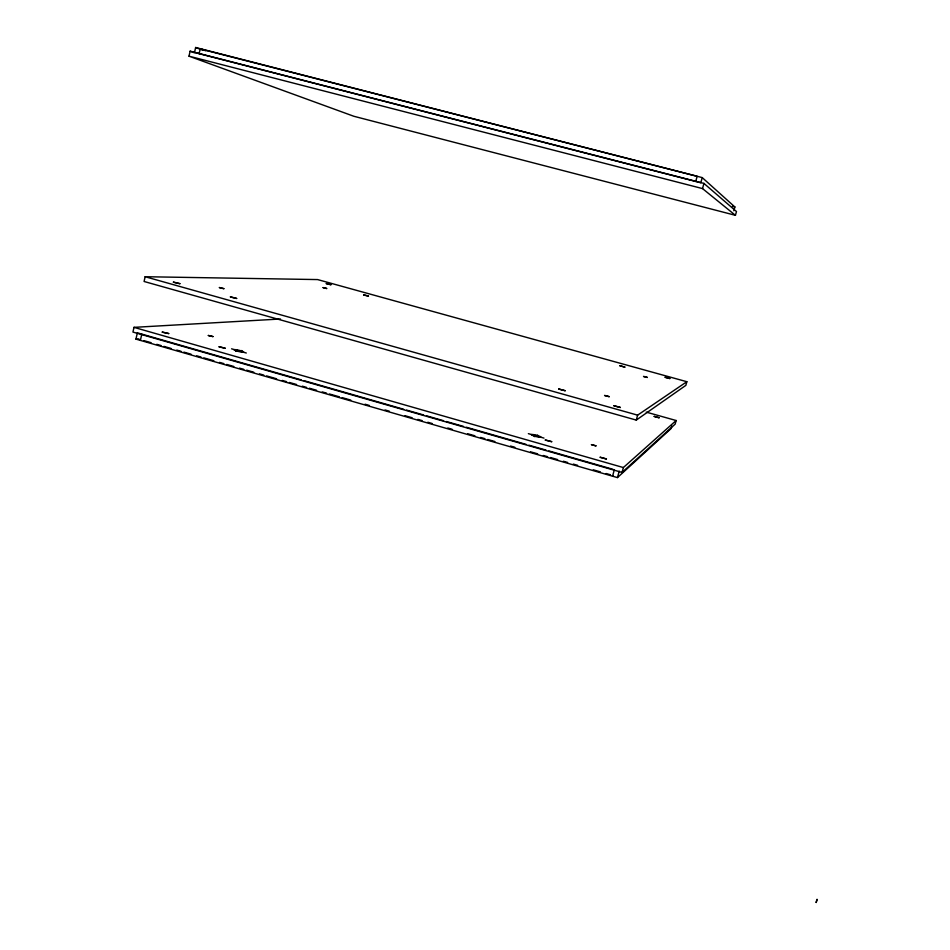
<?xml version="1.0" encoding="UTF-8"?>
<svg xmlns="http://www.w3.org/2000/svg" width="950" height="950" viewBox="0 0 950 950"><rect width="100%" height="100%" fill="white"/><g stroke="black" fill="none" stroke-linecap="round" stroke-linejoin="round"><path stroke-width="1.43" d="M189.014 56.181L190.107 51.193L703.938 183.409L736.476 211.541L735.431 215.317L353.851 116.268L189.014 56.181L702.525 188.587L735.431 215.317M280.499 318.998L133.986 327.358L132.952 332.072L622.048 472.435L675.153 424.139L676.151 420.517L646.238 412.122M145.136 276.723L144.091 281.485L636.274 420.09L685.852 385.367L686.85 381.71L317.585 279.573L145.136 276.723L637.616 415.15L686.85 381.71M195.629 47.5L194.524 52.488L700.815 182.768L702.228 177.602L195.629 47.5L202.528 50.136M671.816 426.099L671.151 428.509L617.453 477.589L135.957 339.114L137.346 332.832L301.209 379.858M199.132 53.675L200.236 48.688L205.77 50.801M140.398 340.397L141.787 334.115M614.329 469.704L612.572 476.188L613.261 475.582M695.744 181.462L697.146 176.296L202.219 49.447M617.453 477.589L619.222 471.105M622.048 472.435L623.366 467.554L676.151 420.517M636.274 420.09L637.616 415.15M702.525 188.587L703.938 183.409M733.839 210.769L734.884 206.981L702.228 177.602M816.216 902.453L817.047 899.27L816.145 902.476M534.648 436.656L537.664 435.112M240.469 351.322L237.369 350.598M237.357 350.514L240.504 351.251M534.601 435.433L537.747 436.264L534.601 435.516M363.624 294.868L368.493 296.091L363.696 294.963M323.107 287.589L326.871 288.539L323.107 287.636M235.933 351.239L241.882 350.598M135.957 339.114L138.902 338.889M732.391 206.34L734.884 206.981M231.562 348.816L246.299 353.02M528.366 433.651L543.982 438.104M133.986 327.358L623.366 467.554M304.048 380.665L403.679 409.26M406.529 410.079L423.605 414.972M426.455 415.791L443.531 420.696M446.381 421.515L463.457 426.407M466.308 427.227L526.086 444.374M528.936 445.194L546.013 450.098M548.862 450.918L612.916 469.288M143.937 340.634L151.074 342.689M156.786 344.327L161.061 345.562M163.911 346.382L171.047 348.436M176.748 350.075L181.034 351.31M183.884 352.129L191.021 354.172M196.721 355.811L201.008 357.046M203.858 357.865L213.845 360.739M219.545 362.378L223.832 363.613M226.682 364.432L233.807 366.474M239.519 368.125L243.794 369.348M246.656 370.168L253.781 372.222M259.493 373.861L263.767 375.096M266.618 375.915L276.604 378.789M282.316 380.428L286.591 381.651M289.441 382.47L296.578 384.524M302.29 386.163L306.565 387.398M309.415 388.218L316.552 390.272M322.252 391.911L326.539 393.146M329.389 393.965L339.376 396.827M342.226 397.646L350.787 400.116M365.049 404.213L369.324 405.448M385.023 409.961L389.298 411.184M404.997 415.696L412.122 417.751M417.834 419.389L422.109 420.624M427.821 422.263L432.096 423.486M447.782 427.999L452.069 429.234M467.756 433.746L474.893 435.801M480.593 437.439L484.88 438.662M487.73 439.482L494.867 441.536M510.554 446.049L514.829 447.284M530.528 451.796L537.653 453.839M543.364 455.489L547.639 456.713M550.501 457.532L557.626 459.586M563.338 461.225L567.613 462.46M573.325 464.099L577.6 465.322M593.287 469.834L600.424 471.889M606.124 473.527L610.411 474.762M190.107 51.193L194.263 52.737M168.72 333.569L162.26 332.12L168.72 333.569M613.842 405.709L620.35 407.467L613.842 405.709M606.433 458.945L599.961 457.223L606.433 458.981M595.971 445.871L591.339 444.636L595.959 445.835M551.701 441.679L545.3 440.028L551.701 441.679M565.167 390.723L558.742 389.013L565.167 390.723M225.221 348.234L218.844 346.714L225.197 348.27M212.942 336.585L208.335 335.481L212.942 336.585M236.657 298.442L230.256 296.875L236.633 298.466M659.098 417.751L654.182 416.421L659.098 417.751M223.868 288.658L219.248 287.529L223.856 288.681M179.894 283.682L173.411 282.162L179.894 283.682M609.199 396.649L604.556 395.449L609.176 396.673M619.922 365.786L624.839 367.08L619.922 365.786M330.897 284.703L326.076 283.527L330.873 284.715M669.833 378.563L664.917 377.233L669.845 378.516M647.33 377.447L643.518 376.438L647.33 377.411M533.591 435.812A4.928 0.689 14.7 0 0 540.93 437.131A4.928 0.689 14.7 0 0 533.971 434.684A4.928 0.689 14.7 0 0 533.591 435.812M236.158 350.811A4.893 0.629 13.2 0 0 243.663 352.07A4.893 0.629 13.2 0 0 236.942 349.861A4.893 0.629 13.2 0 0 236.158 350.811"/></g></svg>
